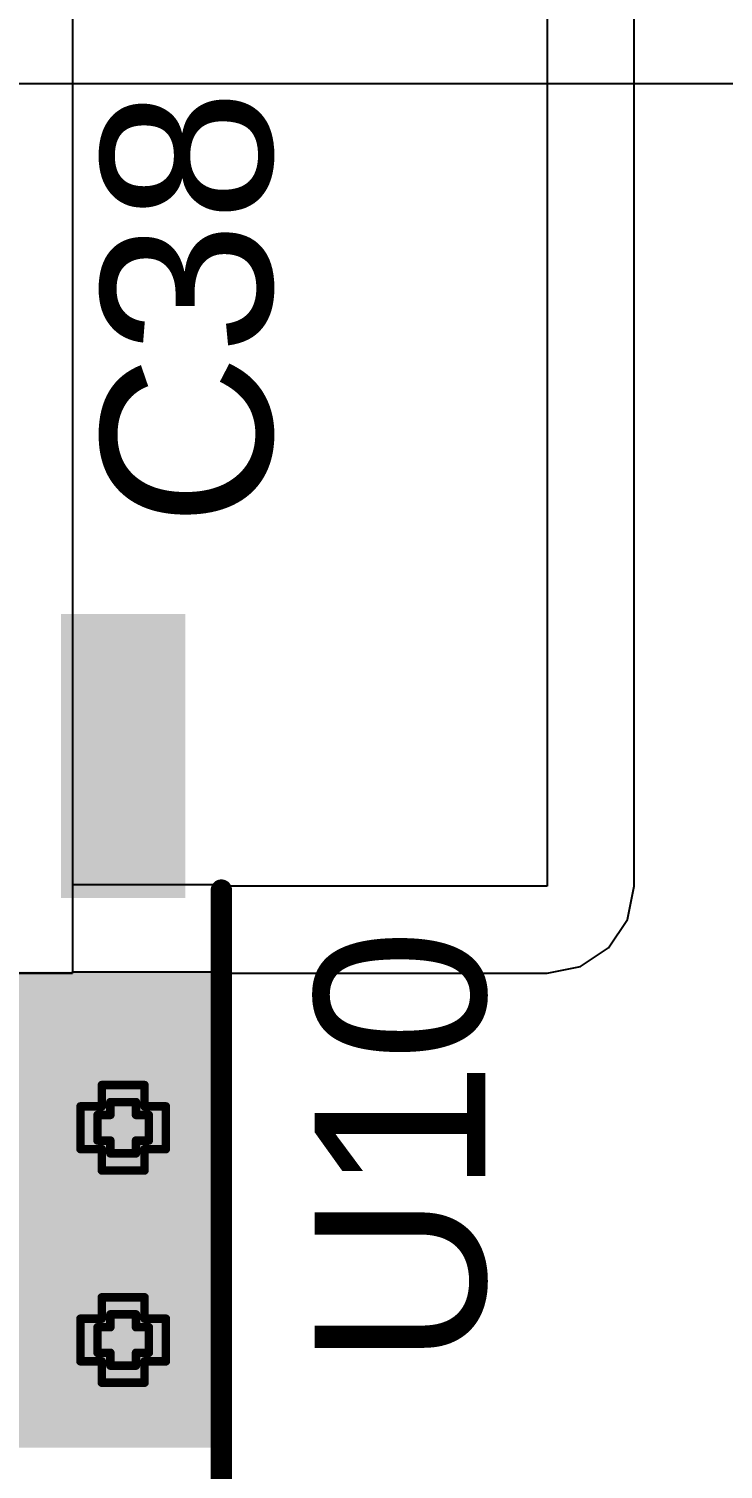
# Model space of a CAD drawing. Header units: inches. Extents: x -5 to 5258, y -4 to 5281.
# Drawn here: x 18.24 to 22.37, y 76.6 to 85.17 of the extents above; entities that cross this region are included whole.
import ezdxf

# ---------------------------------------------------------------- set-up
doc = ezdxf.new("R2010")
doc.units = ezdxf.units.IN
for name, color, linetype in [('Bottom Layer', 5, 'Continuous'), ('Bottom Solder', 6, 'Continuous'), ('Drill Drawing', 1, 'Continuous'), ('Top Layer', 1, 'Continuous'), ('Top Overlay', 2, 'Continuous'), ('Top Paste', 8, 'Continuous'), ('Top Solder', 216, 'Continuous'), ('Via Holes', 16, 'Continuous')]:
    doc.layers.add(name, color=color, linetype=linetype)
doc.styles.add('Arial', font='', dxfattribs={"height": 0.2})
doc.styles.get('Arial').set_extended_font_data('Arial')

# ---------------------------------------------------------------- blocks, each defined once
blk = doc.blocks.new('8_SO_P____P___5')
at = {"layer": 'Top Layer'}
for points in [[(-3.475, 2.205), (-1.925, 2.205), (-1.925, 1.605), (-3.475, 1.605)], [(1.925, 2.205), (3.475, 2.205), (3.475, 1.605), (1.925, 1.605)], [(-1.1435, 1.1435), (1.1435, 1.1435), (1.1435, -1.1435), (-1.1435, -1.1435)], [(-3.475, 0.935), (-1.925, 0.935), (-1.925, 0.335), (-3.475, 0.335)], [(1.925, 0.935), (3.475, 0.935), (3.475, 0.335), (1.925, 0.335)], [(-3.475, -0.335), (-1.925, -0.335), (-1.925, -0.935), (-3.475, -0.935)], [(1.925, -0.335), (3.475, -0.335), (3.475, -0.935), (1.925, -0.935)], [(-3.475, -1.605), (-1.925, -1.605), (-1.925, -2.205), (-3.475, -2.205)], [(1.925, -1.605), (3.475, -1.605), (3.475, -2.205), (1.925, -2.205)]]:
    blk.add_hatch(color=1, dxfattribs=at).paths.add_polyline_path(points)
at = {"layer": 'Top Paste'}
for points in [[(-3.475, 2.205), (-1.925, 2.205), (-1.925, 1.605), (-3.475, 1.605)], [(1.925, 2.205), (3.475, 2.205), (3.475, 1.605), (1.925, 1.605)], [(-1.1435, 1.1435), (1.1435, 1.1435), (1.1435, -1.1435), (-1.1435, -1.1435)], [(-3.475, 0.935), (-1.925, 0.935), (-1.925, 0.335), (-3.475, 0.335)], [(1.925, 0.935), (3.475, 0.935), (3.475, 0.335), (1.925, 0.335)], [(-3.475, -0.335), (-1.925, -0.335), (-1.925, -0.935), (-3.475, -0.935)], [(1.925, -0.335), (3.475, -0.335), (3.475, -0.935), (1.925, -0.935)], [(-3.475, -1.605), (-1.925, -1.605), (-1.925, -2.205), (-3.475, -2.205)], [(1.925, -1.605), (3.475, -1.605), (3.475, -2.205), (1.925, -2.205)]]:
    blk.add_hatch(color=8, dxfattribs=at).paths.add_polyline_path(points)
at = {"layer": 'Top Solder'}
for points in [[(-3.545, 2.275), (-1.855, 2.275), (-1.855, 1.535), (-3.545, 1.535)], [(1.855, 2.275), (3.545, 2.275), (3.545, 1.535), (1.855, 1.535)], [(-1.2135, 1.2135), (1.2135, 1.2135), (1.2135, -1.2135), (-1.2135, -1.2135)], [(-3.545, 1.005), (-1.855, 1.005), (-1.855, 0.265), (-3.545, 0.265)], [(1.855, 1.005), (3.545, 1.005), (3.545, 0.265), (1.855, 0.265)], [(-3.545, -0.265), (-1.855, -0.265), (-1.855, -1.005), (-3.545, -1.005)], [(1.855, -0.265), (3.545, -0.265), (3.545, -1.005), (1.855, -1.005)], [(-3.545, -1.535), (-1.855, -1.535), (-1.855, -2.275), (-3.545, -2.275)], [(1.855, -1.535), (3.545, -1.535), (3.545, -2.275), (1.855, -2.275)]]:
    blk.add_hatch(color=216, dxfattribs=at).paths.add_polyline_path(points)
at = {"layer": 'Top Overlay'}
for points in [[(-1.603, 2.4892, 0.127, 0.127, 0), (1.9022, 2.4892, 0.127, 0.127, 0)], [(-3.7634, 2.0454, 0.127, 0.127, 0), (-3.6364, 1.9184, 0.127, 0.127, 0)], [(-3.7634, 2.0454, 0.127, 0.127, 0), (-3.7634, 1.7914, 0.127, 0.127, 0)], [(-3.6364, 1.9184, 0.127, 0.127, 0), (-3.7634, 1.7914, 0.127, 0.127, 0)], [(-1.603, -2.4892, 0.127, 0.127, 0), (1.9022, -2.4892, 0.127, 0.127, 0)]]:
    blk.add_lwpolyline(points, format="xyseb", dxfattribs=at)
for points in [[(-1.6347, 2.4892, 0.0635, 0.0635, 1), (-1.5712, 2.4892, 0.0635, 0.0635, 1)], [(1.8704, 2.4892, 0.0635, 0.0635, 1), (1.9339, 2.4892, 0.0635, 0.0635, 1)], [(-3.7951, 2.0454, 0.0635, 0.0635, 1), (-3.7316, 2.0454, 0.0635, 0.0635, 1)], [(-3.7951, 2.0454, 0.0635, 0.0635, 1), (-3.7316, 2.0454, 0.0635, 0.0635, 1)], [(-3.6681, 1.9184, 0.0635, 0.0635, 1), (-3.6046, 1.9184, 0.0635, 0.0635, 1)], [(-3.6681, 1.9184, 0.0635, 0.0635, 1), (-3.6046, 1.9184, 0.0635, 0.0635, 1)], [(-3.7951, 1.7914, 0.0635, 0.0635, 1), (-3.7316, 1.7914, 0.0635, 0.0635, 1)], [(-3.7951, 1.7914, 0.0635, 0.0635, 1), (-3.7316, 1.7914, 0.0635, 0.0635, 1)], [(-1.6347, -2.4892, 0.0635, 0.0635, 1), (-1.5712, -2.4892, 0.0635, 0.0635, 1)], [(1.8704, -2.4892, 0.0635, 0.0635, 1), (1.9339, -2.4892, 0.0635, 0.0635, 1)]]:
    blk.add_lwpolyline(points, format="xyseb", close=True, dxfattribs=at)

msp = doc.modelspace()

# ---------------------------------------------------------------- hatches: boundary and pattern name
at = {"layer": 'Bottom Layer'}
h = msp.add_hatch(color=5, dxfattribs=at)
edge = h.paths.add_edge_path()
edge.add_arc((18.7997, 78.6355), 0.3, 0, 360)
h = msp.add_hatch(color=5, dxfattribs=at)
edge = h.paths.add_edge_path()
edge.add_arc((18.7997, 77.3726), 0.3, 0, 360)
at = {"layer": 'Bottom Solder'}
h = msp.add_hatch(color=6, dxfattribs=at)
edge = h.paths.add_edge_path()
edge.add_arc((18.7997, 78.6355), 0.4016, 0, 360)
h = msp.add_hatch(color=6, dxfattribs=at)
edge = h.paths.add_edge_path()
edge.add_arc((18.7997, 77.3726), 0.4016, 0, 360)
at = {"layer": 'Top Layer'}
msp.add_hatch(color=1, dxfattribs=at).paths.add_polyline_path([(19.3839, 79.5638), (14.4055, 79.5638), (14.4055, 76.7311), (19.3839, 76.7311)])
h = msp.add_hatch(color=1, dxfattribs=at)
edge = h.paths.add_edge_path()
edge.add_arc((18.7997, 78.6355), 0.3, 0, 360)
h = msp.add_hatch(color=1, dxfattribs=at)
edge = h.paths.add_edge_path()
edge.add_arc((18.7997, 77.3726), 0.3, 0, 360)
at = {"layer": 'Top Solder'}
h = msp.add_hatch(color=216, dxfattribs=at)
edge = h.paths.add_edge_path()
edge.add_arc((18.7997, 78.6355), 0.4016, 0, 360)
h = msp.add_hatch(color=216, dxfattribs=at)
edge = h.paths.add_edge_path()
edge.add_arc((18.7997, 77.3726), 0.4016, 0, 360)
at = {"layer": 'Via Holes'}
h = msp.add_hatch(color=7, dxfattribs=at)
edge = h.paths.add_edge_path()
edge.add_arc((18.7997, 78.6355), 0.15, 0, 360)
h = msp.add_hatch(color=7, dxfattribs=at)
edge = h.paths.add_edge_path()
edge.add_arc((18.7997, 77.3726), 0.15, 0, 360)

# ---------------------------------------------------------------- linework, layer by layer
at = {"layer": 'Bottom Layer'}
msp.add_line((14.3651, 84.8493), (33.0039, 84.8493), dxfattribs=at)
at = {"layer": 'Drill Drawing'}
for points in [[(18.6727, 78.7625, 0.0508, 0.0508, 0), (18.6727, 78.8895, 0.0508, 0.0508, 0)], [(18.6727, 78.8895, 0.0508, 0.0508, 0), (18.9267, 78.8895, 0.0508, 0.0508, 0)], [(18.9267, 78.7625, 0.0508, 0.0508, 0), (18.9267, 78.8895, 0.0508, 0.0508, 0)], [(18.5457, 78.5085, 0.0508, 0.0508, 0), (18.5457, 78.7625, 0.0508, 0.0508, 0)], [(18.5457, 78.7625, 0.0508, 0.0508, 0), (18.6727, 78.7625, 0.0508, 0.0508, 0)], [(18.7235, 78.7117, 0.0508, 0.0508, 0), (18.7235, 78.7879, 0.0508, 0.0508, 0)], [(18.7235, 78.7879, 0.0508, 0.0508, 0), (18.8759, 78.7879, 0.0508, 0.0508, 0)], [(18.8759, 78.7117, 0.0508, 0.0508, 0), (18.8759, 78.7879, 0.0508, 0.0508, 0)], [(18.9267, 78.7625, 0.0508, 0.0508, 0), (19.0537, 78.7625, 0.0508, 0.0508, 0)], [(19.0537, 78.5085, 0.0508, 0.0508, 0), (19.0537, 78.7625, 0.0508, 0.0508, 0)], [(18.6473, 78.5593, 0.0508, 0.0508, 0), (18.6473, 78.7117, 0.0508, 0.0508, 0)], [(18.6473, 78.7117, 0.0508, 0.0508, 0), (18.7235, 78.7117, 0.0508, 0.0508, 0)], [(18.8759, 78.7117, 0.0508, 0.0508, 0), (18.9521, 78.7117, 0.0508, 0.0508, 0)], [(18.9521, 78.5593, 0.0508, 0.0508, 0), (18.9521, 78.7117, 0.0508, 0.0508, 0)], [(18.5457, 78.5085, 0.0508, 0.0508, 0), (18.6727, 78.5085, 0.0508, 0.0508, 0)], [(18.6473, 78.5593, 0.0508, 0.0508, 0), (18.7235, 78.5593, 0.0508, 0.0508, 0)], [(18.6727, 78.3815, 0.0508, 0.0508, 0), (18.6727, 78.5085, 0.0508, 0.0508, 0)], [(18.7235, 78.4831, 0.0508, 0.0508, 0), (18.7235, 78.5593, 0.0508, 0.0508, 0)], [(18.7235, 78.4831, 0.0508, 0.0508, 0), (18.8759, 78.4831, 0.0508, 0.0508, 0)], [(18.8759, 78.5593, 0.0508, 0.0508, 0), (18.9521, 78.5593, 0.0508, 0.0508, 0)], [(18.8759, 78.4831, 0.0508, 0.0508, 0), (18.8759, 78.5593, 0.0508, 0.0508, 0)], [(18.9267, 78.5085, 0.0508, 0.0508, 0), (19.0537, 78.5085, 0.0508, 0.0508, 0)], [(18.9267, 78.3815, 0.0508, 0.0508, 0), (18.9267, 78.5085, 0.0508, 0.0508, 0)], [(18.6727, 78.3815, 0.0508, 0.0508, 0), (18.9267, 78.3815, 0.0508, 0.0508, 0)], [(18.6727, 77.4996, 0.0508, 0.0508, 0), (18.6727, 77.6266, 0.0508, 0.0508, 0)], [(18.6727, 77.6266, 0.0508, 0.0508, 0), (18.9267, 77.6266, 0.0508, 0.0508, 0)], [(18.9267, 77.4996, 0.0508, 0.0508, 0), (18.9267, 77.6266, 0.0508, 0.0508, 0)], [(18.5457, 77.2456, 0.0508, 0.0508, 0), (18.5457, 77.4996, 0.0508, 0.0508, 0)], [(18.5457, 77.4996, 0.0508, 0.0508, 0), (18.6727, 77.4996, 0.0508, 0.0508, 0)], [(18.7235, 77.4488, 0.0508, 0.0508, 0), (18.7235, 77.525, 0.0508, 0.0508, 0)], [(18.7235, 77.525, 0.0508, 0.0508, 0), (18.8759, 77.525, 0.0508, 0.0508, 0)], [(18.8759, 77.4488, 0.0508, 0.0508, 0), (18.8759, 77.525, 0.0508, 0.0508, 0)], [(18.9267, 77.4996, 0.0508, 0.0508, 0), (19.0537, 77.4996, 0.0508, 0.0508, 0)], [(19.0537, 77.2456, 0.0508, 0.0508, 0), (19.0537, 77.4996, 0.0508, 0.0508, 0)], [(18.6473, 77.2964, 0.0508, 0.0508, 0), (18.6473, 77.4488, 0.0508, 0.0508, 0)], [(18.6473, 77.4488, 0.0508, 0.0508, 0), (18.7235, 77.4488, 0.0508, 0.0508, 0)], [(18.8759, 77.4488, 0.0508, 0.0508, 0), (18.9521, 77.4488, 0.0508, 0.0508, 0)], [(18.9521, 77.2964, 0.0508, 0.0508, 0), (18.9521, 77.4488, 0.0508, 0.0508, 0)], [(18.6473, 77.2964, 0.0508, 0.0508, 0), (18.7235, 77.2964, 0.0508, 0.0508, 0)], [(18.7235, 77.2202, 0.0508, 0.0508, 0), (18.7235, 77.2964, 0.0508, 0.0508, 0)], [(18.8759, 77.2964, 0.0508, 0.0508, 0), (18.9521, 77.2964, 0.0508, 0.0508, 0)], [(18.8759, 77.2202, 0.0508, 0.0508, 0), (18.8759, 77.2964, 0.0508, 0.0508, 0)], [(18.5457, 77.2456, 0.0508, 0.0508, 0), (18.6727, 77.2456, 0.0508, 0.0508, 0)], [(18.6727, 77.1186, 0.0508, 0.0508, 0), (18.6727, 77.2456, 0.0508, 0.0508, 0)], [(18.7235, 77.2202, 0.0508, 0.0508, 0), (18.8759, 77.2202, 0.0508, 0.0508, 0)], [(18.9267, 77.2456, 0.0508, 0.0508, 0), (19.0537, 77.2456, 0.0508, 0.0508, 0)], [(18.9267, 77.1186, 0.0508, 0.0508, 0), (18.9267, 77.2456, 0.0508, 0.0508, 0)], [(18.6727, 77.1186, 0.0508, 0.0508, 0), (18.9267, 77.1186, 0.0508, 0.0508, 0)]]:
    msp.add_lwpolyline(points, format="xyseb", dxfattribs=at)
for points in [[(18.66, 78.8895, 0.0254, 0.0254, 1), (18.6854, 78.8895, 0.0254, 0.0254, 1)], [(18.66, 78.8895, 0.0254, 0.0254, 1), (18.6854, 78.8895, 0.0254, 0.0254, 1)], [(18.914, 78.8895, 0.0254, 0.0254, 1), (18.9394, 78.8895, 0.0254, 0.0254, 1)], [(18.914, 78.8895, 0.0254, 0.0254, 1), (18.9394, 78.8895, 0.0254, 0.0254, 1)], [(18.533, 78.7625, 0.0254, 0.0254, 1), (18.5584, 78.7625, 0.0254, 0.0254, 1)], [(18.533, 78.7625, 0.0254, 0.0254, 1), (18.5584, 78.7625, 0.0254, 0.0254, 1)], [(18.66, 78.7625, 0.0254, 0.0254, 1), (18.6854, 78.7625, 0.0254, 0.0254, 1)], [(18.66, 78.7625, 0.0254, 0.0254, 1), (18.6854, 78.7625, 0.0254, 0.0254, 1)], [(18.7108, 78.7879, 0.0254, 0.0254, 1), (18.7362, 78.7879, 0.0254, 0.0254, 1)], [(18.7108, 78.7879, 0.0254, 0.0254, 1), (18.7362, 78.7879, 0.0254, 0.0254, 1)], [(18.8632, 78.7879, 0.0254, 0.0254, 1), (18.8886, 78.7879, 0.0254, 0.0254, 1)], [(18.8632, 78.7879, 0.0254, 0.0254, 1), (18.8886, 78.7879, 0.0254, 0.0254, 1)], [(18.914, 78.7625, 0.0254, 0.0254, 1), (18.9394, 78.7625, 0.0254, 0.0254, 1)], [(18.914, 78.7625, 0.0254, 0.0254, 1), (18.9394, 78.7625, 0.0254, 0.0254, 1)], [(19.041, 78.7625, 0.0254, 0.0254, 1), (19.0664, 78.7625, 0.0254, 0.0254, 1)], [(19.041, 78.7625, 0.0254, 0.0254, 1), (19.0664, 78.7625, 0.0254, 0.0254, 1)], [(18.6346, 78.7117, 0.0254, 0.0254, 1), (18.66, 78.7117, 0.0254, 0.0254, 1)], [(18.6346, 78.7117, 0.0254, 0.0254, 1), (18.66, 78.7117, 0.0254, 0.0254, 1)], [(18.7108, 78.7117, 0.0254, 0.0254, 1), (18.7362, 78.7117, 0.0254, 0.0254, 1)], [(18.7108, 78.7117, 0.0254, 0.0254, 1), (18.7362, 78.7117, 0.0254, 0.0254, 1)], [(18.8632, 78.7117, 0.0254, 0.0254, 1), (18.8886, 78.7117, 0.0254, 0.0254, 1)], [(18.8632, 78.7117, 0.0254, 0.0254, 1), (18.8886, 78.7117, 0.0254, 0.0254, 1)], [(18.9394, 78.7117, 0.0254, 0.0254, 1), (18.9648, 78.7117, 0.0254, 0.0254, 1)], [(18.9394, 78.7117, 0.0254, 0.0254, 1), (18.9648, 78.7117, 0.0254, 0.0254, 1)], [(18.533, 78.5085, 0.0254, 0.0254, 1), (18.5584, 78.5085, 0.0254, 0.0254, 1)], [(18.533, 78.5085, 0.0254, 0.0254, 1), (18.5584, 78.5085, 0.0254, 0.0254, 1)], [(18.6346, 78.5593, 0.0254, 0.0254, 1), (18.66, 78.5593, 0.0254, 0.0254, 1)], [(18.6346, 78.5593, 0.0254, 0.0254, 1), (18.66, 78.5593, 0.0254, 0.0254, 1)], [(18.66, 78.5085, 0.0254, 0.0254, 1), (18.6854, 78.5085, 0.0254, 0.0254, 1)], [(18.66, 78.5085, 0.0254, 0.0254, 1), (18.6854, 78.5085, 0.0254, 0.0254, 1)], [(18.7108, 78.5593, 0.0254, 0.0254, 1), (18.7362, 78.5593, 0.0254, 0.0254, 1)], [(18.7108, 78.5593, 0.0254, 0.0254, 1), (18.7362, 78.5593, 0.0254, 0.0254, 1)], [(18.7108, 78.4831, 0.0254, 0.0254, 1), (18.7362, 78.4831, 0.0254, 0.0254, 1)], [(18.7108, 78.4831, 0.0254, 0.0254, 1), (18.7362, 78.4831, 0.0254, 0.0254, 1)], [(18.8632, 78.5593, 0.0254, 0.0254, 1), (18.8886, 78.5593, 0.0254, 0.0254, 1)], [(18.8632, 78.5593, 0.0254, 0.0254, 1), (18.8886, 78.5593, 0.0254, 0.0254, 1)], [(18.8632, 78.4831, 0.0254, 0.0254, 1), (18.8886, 78.4831, 0.0254, 0.0254, 1)], [(18.8632, 78.4831, 0.0254, 0.0254, 1), (18.8886, 78.4831, 0.0254, 0.0254, 1)], [(18.914, 78.5085, 0.0254, 0.0254, 1), (18.9394, 78.5085, 0.0254, 0.0254, 1)], [(18.914, 78.5085, 0.0254, 0.0254, 1), (18.9394, 78.5085, 0.0254, 0.0254, 1)], [(18.9394, 78.5593, 0.0254, 0.0254, 1), (18.9648, 78.5593, 0.0254, 0.0254, 1)], [(18.9394, 78.5593, 0.0254, 0.0254, 1), (18.9648, 78.5593, 0.0254, 0.0254, 1)], [(19.041, 78.5085, 0.0254, 0.0254, 1), (19.0664, 78.5085, 0.0254, 0.0254, 1)], [(19.041, 78.5085, 0.0254, 0.0254, 1), (19.0664, 78.5085, 0.0254, 0.0254, 1)], [(18.66, 78.3815, 0.0254, 0.0254, 1), (18.6854, 78.3815, 0.0254, 0.0254, 1)], [(18.66, 78.3815, 0.0254, 0.0254, 1), (18.6854, 78.3815, 0.0254, 0.0254, 1)], [(18.914, 78.3815, 0.0254, 0.0254, 1), (18.9394, 78.3815, 0.0254, 0.0254, 1)], [(18.914, 78.3815, 0.0254, 0.0254, 1), (18.9394, 78.3815, 0.0254, 0.0254, 1)], [(18.66, 77.6266, 0.0254, 0.0254, 1), (18.6854, 77.6266, 0.0254, 0.0254, 1)], [(18.66, 77.6266, 0.0254, 0.0254, 1), (18.6854, 77.6266, 0.0254, 0.0254, 1)], [(18.914, 77.6266, 0.0254, 0.0254, 1), (18.9394, 77.6266, 0.0254, 0.0254, 1)], [(18.914, 77.6266, 0.0254, 0.0254, 1), (18.9394, 77.6266, 0.0254, 0.0254, 1)], [(18.533, 77.4996, 0.0254, 0.0254, 1), (18.5584, 77.4996, 0.0254, 0.0254, 1)], [(18.533, 77.4996, 0.0254, 0.0254, 1), (18.5584, 77.4996, 0.0254, 0.0254, 1)], [(18.66, 77.4996, 0.0254, 0.0254, 1), (18.6854, 77.4996, 0.0254, 0.0254, 1)], [(18.66, 77.4996, 0.0254, 0.0254, 1), (18.6854, 77.4996, 0.0254, 0.0254, 1)], [(18.7108, 77.525, 0.0254, 0.0254, 1), (18.7362, 77.525, 0.0254, 0.0254, 1)], [(18.7108, 77.525, 0.0254, 0.0254, 1), (18.7362, 77.525, 0.0254, 0.0254, 1)], [(18.8632, 77.525, 0.0254, 0.0254, 1), (18.8886, 77.525, 0.0254, 0.0254, 1)], [(18.8632, 77.525, 0.0254, 0.0254, 1), (18.8886, 77.525, 0.0254, 0.0254, 1)], [(18.914, 77.4996, 0.0254, 0.0254, 1), (18.9394, 77.4996, 0.0254, 0.0254, 1)], [(18.914, 77.4996, 0.0254, 0.0254, 1), (18.9394, 77.4996, 0.0254, 0.0254, 1)], [(19.041, 77.4996, 0.0254, 0.0254, 1), (19.0664, 77.4996, 0.0254, 0.0254, 1)], [(19.041, 77.4996, 0.0254, 0.0254, 1), (19.0664, 77.4996, 0.0254, 0.0254, 1)], [(18.6346, 77.4488, 0.0254, 0.0254, 1), (18.66, 77.4488, 0.0254, 0.0254, 1)], [(18.6346, 77.4488, 0.0254, 0.0254, 1), (18.66, 77.4488, 0.0254, 0.0254, 1)], [(18.7108, 77.4488, 0.0254, 0.0254, 1), (18.7362, 77.4488, 0.0254, 0.0254, 1)], [(18.7108, 77.4488, 0.0254, 0.0254, 1), (18.7362, 77.4488, 0.0254, 0.0254, 1)], [(18.8632, 77.4488, 0.0254, 0.0254, 1), (18.8886, 77.4488, 0.0254, 0.0254, 1)], [(18.8632, 77.4488, 0.0254, 0.0254, 1), (18.8886, 77.4488, 0.0254, 0.0254, 1)], [(18.9394, 77.4488, 0.0254, 0.0254, 1), (18.9648, 77.4488, 0.0254, 0.0254, 1)], [(18.9394, 77.4488, 0.0254, 0.0254, 1), (18.9648, 77.4488, 0.0254, 0.0254, 1)], [(18.6346, 77.2964, 0.0254, 0.0254, 1), (18.66, 77.2964, 0.0254, 0.0254, 1)], [(18.6346, 77.2964, 0.0254, 0.0254, 1), (18.66, 77.2964, 0.0254, 0.0254, 1)], [(18.7108, 77.2964, 0.0254, 0.0254, 1), (18.7362, 77.2964, 0.0254, 0.0254, 1)], [(18.7108, 77.2964, 0.0254, 0.0254, 1), (18.7362, 77.2964, 0.0254, 0.0254, 1)], [(18.8632, 77.2964, 0.0254, 0.0254, 1), (18.8886, 77.2964, 0.0254, 0.0254, 1)], [(18.8632, 77.2964, 0.0254, 0.0254, 1), (18.8886, 77.2964, 0.0254, 0.0254, 1)], [(18.9394, 77.2964, 0.0254, 0.0254, 1), (18.9648, 77.2964, 0.0254, 0.0254, 1)], [(18.9394, 77.2964, 0.0254, 0.0254, 1), (18.9648, 77.2964, 0.0254, 0.0254, 1)], [(18.533, 77.2456, 0.0254, 0.0254, 1), (18.5584, 77.2456, 0.0254, 0.0254, 1)], [(18.533, 77.2456, 0.0254, 0.0254, 1), (18.5584, 77.2456, 0.0254, 0.0254, 1)], [(18.66, 77.2456, 0.0254, 0.0254, 1), (18.6854, 77.2456, 0.0254, 0.0254, 1)], [(18.66, 77.2456, 0.0254, 0.0254, 1), (18.6854, 77.2456, 0.0254, 0.0254, 1)], [(18.7108, 77.2202, 0.0254, 0.0254, 1), (18.7362, 77.2202, 0.0254, 0.0254, 1)], [(18.7108, 77.2202, 0.0254, 0.0254, 1), (18.7362, 77.2202, 0.0254, 0.0254, 1)], [(18.8632, 77.2202, 0.0254, 0.0254, 1), (18.8886, 77.2202, 0.0254, 0.0254, 1)], [(18.8632, 77.2202, 0.0254, 0.0254, 1), (18.8886, 77.2202, 0.0254, 0.0254, 1)], [(18.914, 77.2456, 0.0254, 0.0254, 1), (18.9394, 77.2456, 0.0254, 0.0254, 1)], [(18.914, 77.2456, 0.0254, 0.0254, 1), (18.9394, 77.2456, 0.0254, 0.0254, 1)], [(19.041, 77.2456, 0.0254, 0.0254, 1), (19.0664, 77.2456, 0.0254, 0.0254, 1)], [(19.041, 77.2456, 0.0254, 0.0254, 1), (19.0664, 77.2456, 0.0254, 0.0254, 1)], [(18.66, 77.1186, 0.0254, 0.0254, 1), (18.6854, 77.1186, 0.0254, 0.0254, 1)], [(18.66, 77.1186, 0.0254, 0.0254, 1), (18.6854, 77.1186, 0.0254, 0.0254, 1)], [(18.914, 77.1186, 0.0254, 0.0254, 1), (18.9394, 77.1186, 0.0254, 0.0254, 1)], [(18.914, 77.1186, 0.0254, 0.0254, 1), (18.9394, 77.1186, 0.0254, 0.0254, 1)]]:
    msp.add_lwpolyline(points, format="xyseb", close=True, dxfattribs=at)
at = {"layer": 'Top Layer'}
for p, q in [((21.3213, 102.1778), (21.3213, 80.0727)), ((21.8392, 80.0727), (21.8392, 102.1778)), ((18.4987, 85.3673), (18.4987, 79.5548)), ((18.4997, 80.0818), (18.4997, 85.3673)), ((19.3839, 80.0818), (18.4997, 80.0818)), ((19.4294, 80.0727), (19.3839, 80.0818)), ((21.3213, 80.0727), (19.4294, 80.0727)), ((21.7998, 79.8745), (21.8392, 80.0727)), ((21.6875, 79.7065), (21.7998, 79.8745)), ((21.5195, 79.5942), (21.6875, 79.7065)), ((18.4987, 79.5548), (11.1848, 79.5548)), ((13.0681, 79.5548), (18.4987, 79.5548)), ((18.4987, 79.563), (18.4997, 79.5638)), ((18.4987, 79.5548), (18.4987, 79.563)), ((18.4997, 79.5638), (19.3839, 79.5638)), ((19.3839, 79.5638), (19.4294, 79.5548)), ((19.4294, 79.5548), (21.3213, 79.5548)), ((21.3213, 79.5548), (21.5195, 79.5942))]:
    msp.add_line(p, q, dxfattribs=at)

# ---------------------------------------------------------------- block references
at = {"rotation": 90}
msp.add_blockref('8_SO_P____P___5', (16.8947, 78.1477), dxfattribs=at)

# ---------------------------------------------------------------- texts
at = {"layer": 'Top Overlay', "style": 'Arial'}
for s, p in [('C38', (19.6848, 82.2118)), ('U10', (20.9548, 77.2164))]:
    msp.add_text(s, height=1.016, rotation=90, dxfattribs=at).set_placement(p)

doc.saveas('drawing.dxf')
